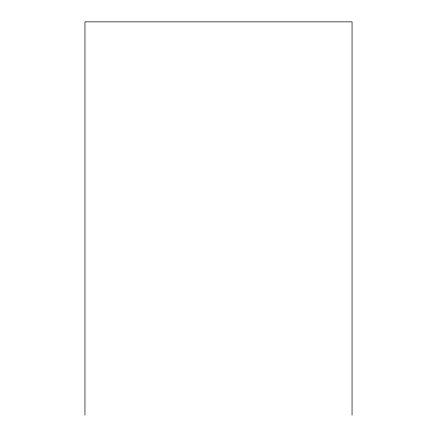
<?xml version="1.0" encoding="UTF-8"?>
<svg xmlns="http://www.w3.org/2000/svg" width="437" height="437" viewBox="0 0 437 437"><rect width="100%" height="100%" fill="white"/><g stroke="black" fill="none" stroke-linecap="round" stroke-linejoin="round"><path stroke-width="0.66" d="M352.053 415.15L352.053 21.85L84.947 21.85L84.947 415.15"/></g></svg>
